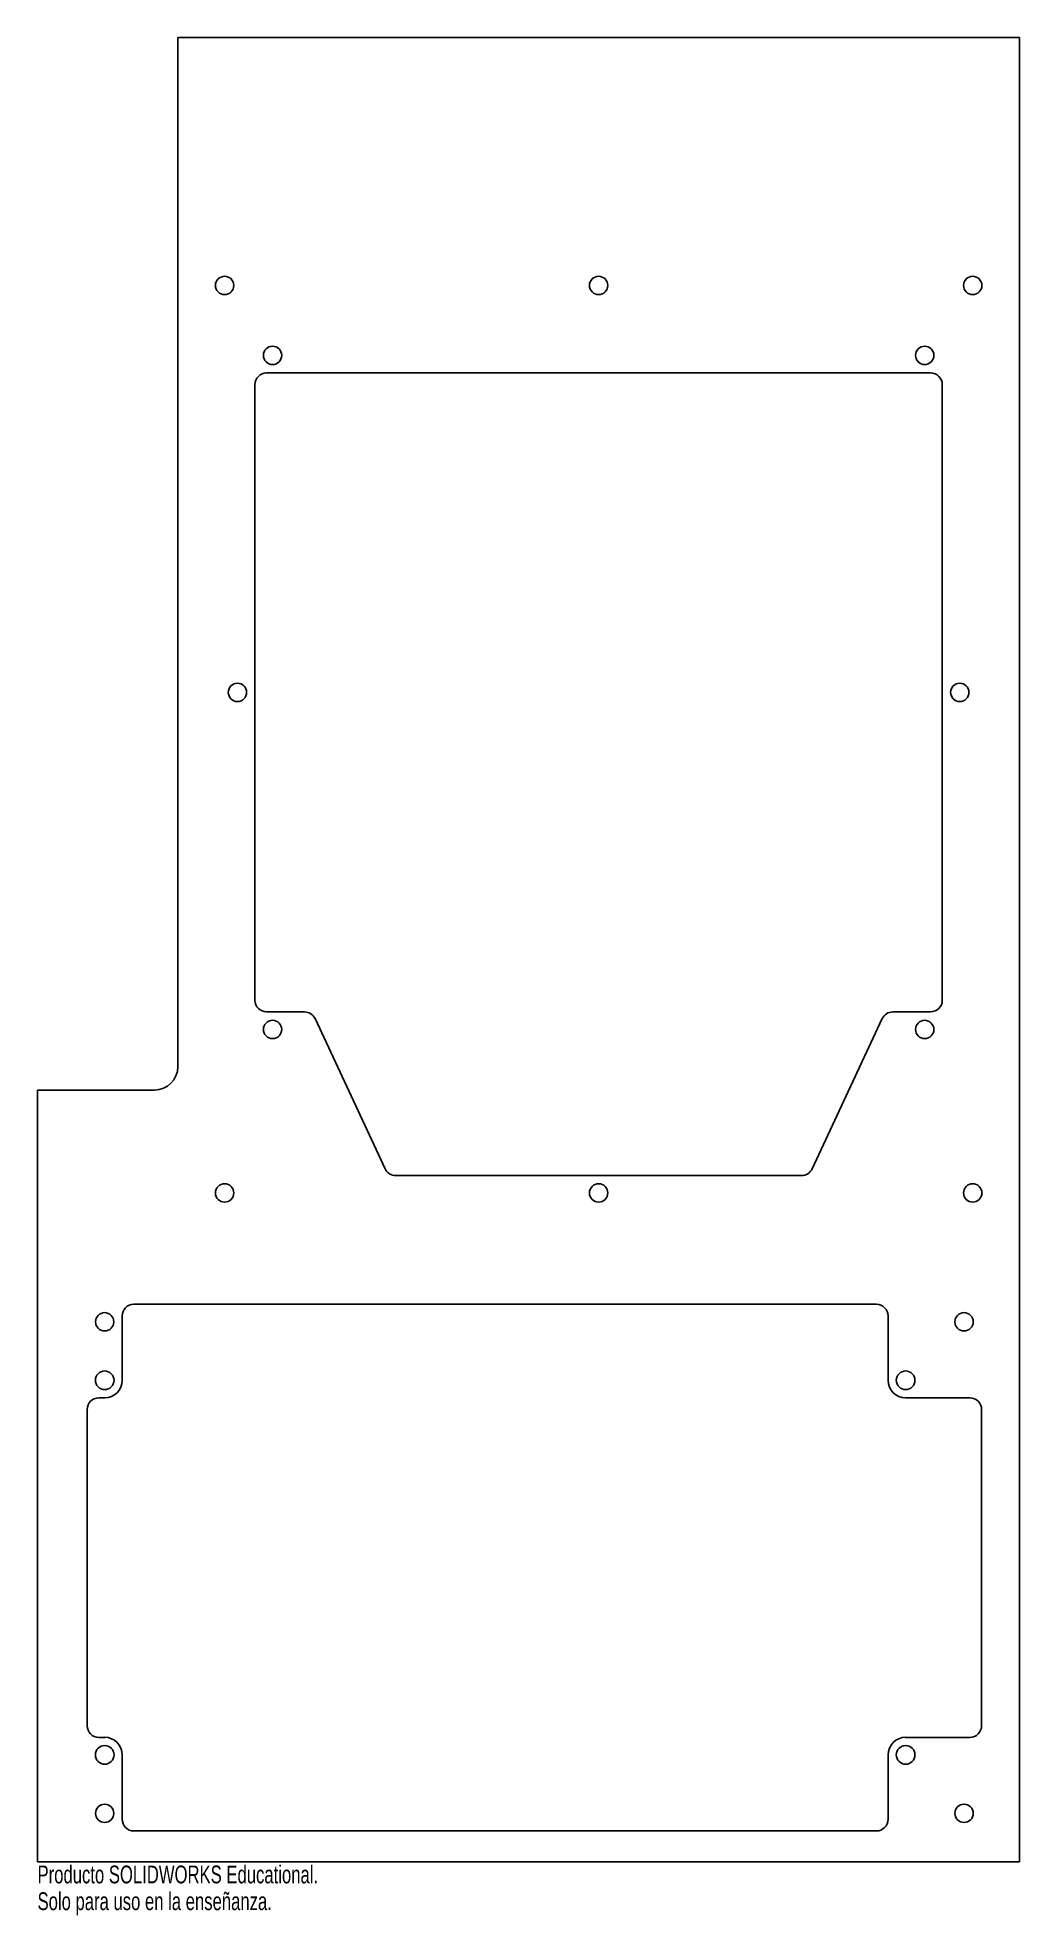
# Model space of a CAD drawing. Header units: inches. Extents: x -6 to 4.5, y -12.6 to 7.5.
import ezdxf

# ---------------------------------------------------------------- set-up
doc = ezdxf.new("R2010")
doc.units = ezdxf.units.IN
doc.header["$MEASUREMENT"] = 0
doc.styles.add('SLDTEXTSTYLE0', font='TXT', dxfattribs={"width": 0.7})

msp = doc.modelspace()

# ---------------------------------------------------------------- linework, layer by layer
at = {"color": 7, "linetype": 'Continuous', "lineweight": 25}
for p, q in [((-4.5, 7.5), (4.5, 7.5)), ((-4.5, -3.5), (-4.5, 7.5)), ((4.5, -12), (4.5, 7.5)), ((-3.55, 3.915), (3.55, 3.915)), ((-3.675, -2.79), (-3.675, 3.79)), ((3.675, -2.79), (3.675, 3.79)), ((-3.55, -2.915), (-3.146, -2.915)), ((-3.032, -2.987), (-2.284, -4.593)), ((3.032, -2.987), (2.284, -4.593)), ((3.146, -2.915), (3.55, -2.915)), ((-6, -3.75), (-4.75, -3.75)), ((-6, -12), (-6, -3.75)), ((-2.17, -4.665), (2.17, -4.665)), ((-5.095, -6.165), (-5.095, -6.853)), ((2.97, -6.04), (-4.97, -6.04)), ((3.095, -6.853), (3.095, -6.165)), ((-5.47, -7.165), (-5.47, -10.545)), ((-5.282, -7.04), (-5.345, -7.04)), ((3.97, -7.04), (3.283, -7.04)), ((4.095, -10.545), (4.095, -7.165)), ((-5.345, -10.67), (-5.282, -10.67)), ((3.283, -10.67), (3.97, -10.67)), ((-5.095, -10.857), (-5.095, -11.545)), ((3.095, -11.545), (3.095, -10.857)), ((-4.97, -11.67), (2.97, -11.67)), ((4.5, -12), (-6, -12))]:
    msp.add_line(p, q, dxfattribs=at)
for centre, radius in [((-4, 4.85), 0.098), ((0, 4.85), 0.098), ((4, 4.85), 0.098), ((-3.487, 4.103), 0.098), ((3.487, 4.103), 0.098), ((-3.862, 0.5), 0.098), ((3.862, 0.5), 0.098), ((-3.487, -3.103), 0.098), ((3.487, -3.103), 0.098), ((-4, -4.85), 0.098), ((0, -4.85), 0.098), ((4, -4.85), 0.098), ((-5.282, -6.228), 0.098), ((3.908, -6.228), 0.098), ((-5.282, -6.853), 0.1), ((3.283, -6.853), 0.1), ((-5.282, -10.857), 0.1), ((3.283, -10.857), 0.1), ((-5.282, -11.482), 0.098), ((3.908, -11.482), 0.098)]:
    msp.add_circle(centre, radius, dxfattribs=at)
for centre, radius, start, end in [((-3.55, 3.79), 0.125, 90, 180), ((3.55, 3.79), 0.125, 0, 90), ((-3.55, -2.79), 0.125, 180, 270), ((3.55, -2.79), 0.125, 270, 0), ((-3.146, -3.04), 0.125, 25, 90), ((3.146, -3.04), 0.125, 90, 155), ((-4.75, -3.5), 0.25, 270, 0), ((-2.17, -4.54), 0.125, 205, 270), ((2.17, -4.54), 0.125, 270, 335), ((-4.97, -6.165), 0.125, 90, 180), ((2.97, -6.165), 0.125, 0, 90), ((-5.282, -6.853), 0.188, 270, 0), ((3.283, -6.853), 0.188, 180, 270), ((-5.345, -7.165), 0.125, 90, 180), ((3.97, -7.165), 0.125, 0, 90), ((-5.345, -10.545), 0.125, 180, 270), ((3.97, -10.545), 0.125, 270, 0), ((-5.282, -10.857), 0.188, 0, 90), ((3.283, -10.857), 0.188, 90, 180), ((-4.97, -11.545), 0.125, 180, 270), ((2.97, -11.545), 0.125, 270, 0)]:
    msp.add_arc(centre, radius, start, end, dxfattribs=at)

# ---------------------------------------------------------------- texts
at = {"color": 7, "linetype": 'Continuous', "char_height": 0.1903, "attachment_point": 1, "style": 'SLDTEXTSTYLE0'}
for s, insert in [('Producto SOLIDWORKS Educational.', (-6, -12.04)), ('Solo para uso en la enseñanza.', (-6, -12.326))]:
    msp.add_mtext(s, dxfattribs=dict(at, insert=insert))

doc.saveas('drawing.dxf')
